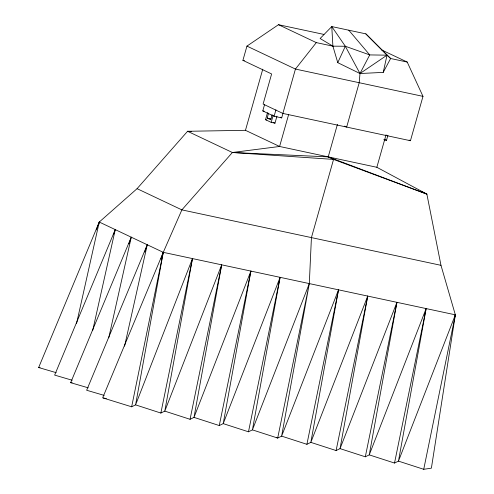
<?xml version="1.0" encoding="UTF-8"?>
<svg xmlns="http://www.w3.org/2000/svg" width="494" height="494" viewBox="0 0 494 494"><rect width="100%" height="100%" fill="white"/><g stroke="black" fill="none" stroke-linecap="round" stroke-linejoin="round"><path stroke-width="0.74" d="M98.849 224.313L99.257 222.041L137.079 188.671L187.578 131.287L245.469 130.317L279.598 146.477L376.848 167.287L426.865 194.111L440.981 265.321L455.345 314.832L431.386 468.17L423.729 469.3L398.46 461.124L394.521 463.051L369.253 454.875L365.313 456.802L340.045 448.626L336.105 450.553L310.837 442.377L306.898 444.304L281.629 436.128L277.69 438.055L252.422 429.879L248.482 431.799L223.214 423.63L219.274 425.55L194 417.381L190.067 419.301L164.792 411.125L160.859 413.052L135.584 404.876L131.651 406.803L102.659 397.831L163.261 252.335L181.878 209.882L232.378 152.498L279.598 146.477L288.589 114.713M56.205 372.674L38.656 367.536L99.257 222.041L163.261 252.335L135.584 404.876L192.469 258.584L164.792 411.125L221.676 264.833L194 417.381L250.89 271.089L223.214 423.63L280.098 277.338L252.422 429.879L309.306 283.587L311.43 237.602L333.555 159.408L328.226 156.882L232.378 152.498L187.578 131.287L191.406 131.626M276.3 437.394L277.69 438.055L309.306 283.587L281.629 436.128L338.514 289.836L310.837 442.377L367.721 296.085L340.045 448.626L396.929 302.334L369.253 454.875L426.137 308.583L398.46 461.124L455.345 314.832L163.261 252.335L161.001 258.893M131.651 406.803L163.261 252.335M160.859 413.052L192.469 258.584M190.067 419.301L221.676 264.833M219.274 425.55L250.89 271.089M248.482 431.799L280.098 277.338M306.898 444.304L338.514 289.836M336.105 450.553L367.721 296.085M365.313 456.802L396.929 302.334M394.521 463.051L426.137 308.583M423.729 469.3L455.345 314.832L454.591 317.018M344.627 126.112L346.658 127.075L359.212 82.714L359.984 73.526L345.325 46.251L331.777 26.571L332.9 46.158L337.76 62.658L359.984 73.526L383.214 72.383L387.024 55.174L365.832 33.858L331.777 26.571L320.124 38.513L332.9 46.158L345.325 46.251L369.734 54.914L387.024 55.174L390.624 58.508L407.217 62.059L422.988 96.361L410.44 140.722L282.883 113.429L263.104 104.061L271.626 73.952L242.912 60.361L246.944 46.109L278.486 24.7L323.934 34.426M76.576 323.422L99.257 222.041L96.349 229.976M92.742 330.245L115.263 229.611L54.655 375.107L72.204 380.25M108.742 337.822L131.262 237.188L70.654 382.683L88.204 387.821M124.574 346.146L147.261 244.765L86.66 390.26L104.209 395.398M245.469 130.317L262.771 69.166M282.908 113.577L281.685 117.887L274.108 116.263L262.783 110.903L264.648 104.302M276.961 116.139L274.967 123.179L271.181 122.37L265.519 119.684L267.507 112.644M272.163 114.664L270.712 119.752L267.18 118.085L268.575 113.151M271.181 122.37L273.176 115.33M274.108 116.263L275.936 109.804M282.883 113.429L295.437 69.067L316.308 42.608L332.9 46.158M337.421 124.377L328.226 156.882L426.865 194.111L420.666 191.178M376.848 167.287L386.042 134.782M383.752 139.722L386.512 140.315L387.932 135.288M113.503 234.712L115.263 229.611M128.996 243.74L131.262 237.188M144.748 252.045L147.261 244.765M337.76 62.658L345.325 46.251M383.214 72.383L390.624 58.508L365.832 33.858M387.024 55.174L359.984 73.526L369.734 54.914L348.801 30.214M38.656 367.536L40.045 367.326M70.654 382.683L72.13 382.702M232.378 152.498L333.555 159.408L426.865 194.111M187.578 131.287L191.4 131.676M422.988 96.361L295.437 69.067L246.944 46.109M242.912 60.361L244.413 60.682M262.783 110.903L264.16 111.193M267.18 118.085L270.971 118.893M265.519 119.684L266.779 119.956M440.981 265.321L181.878 209.882L137.079 188.671M103.394 397.991L106.321 398.615M381.769 50.011L407.217 62.059M278.486 24.7L316.308 42.608M409.075 140.074L410.44 140.722M385.178 139.685L386.512 140.315M280.357 117.251L281.685 117.887M273.083 122.284L274.967 123.179"/></g></svg>
